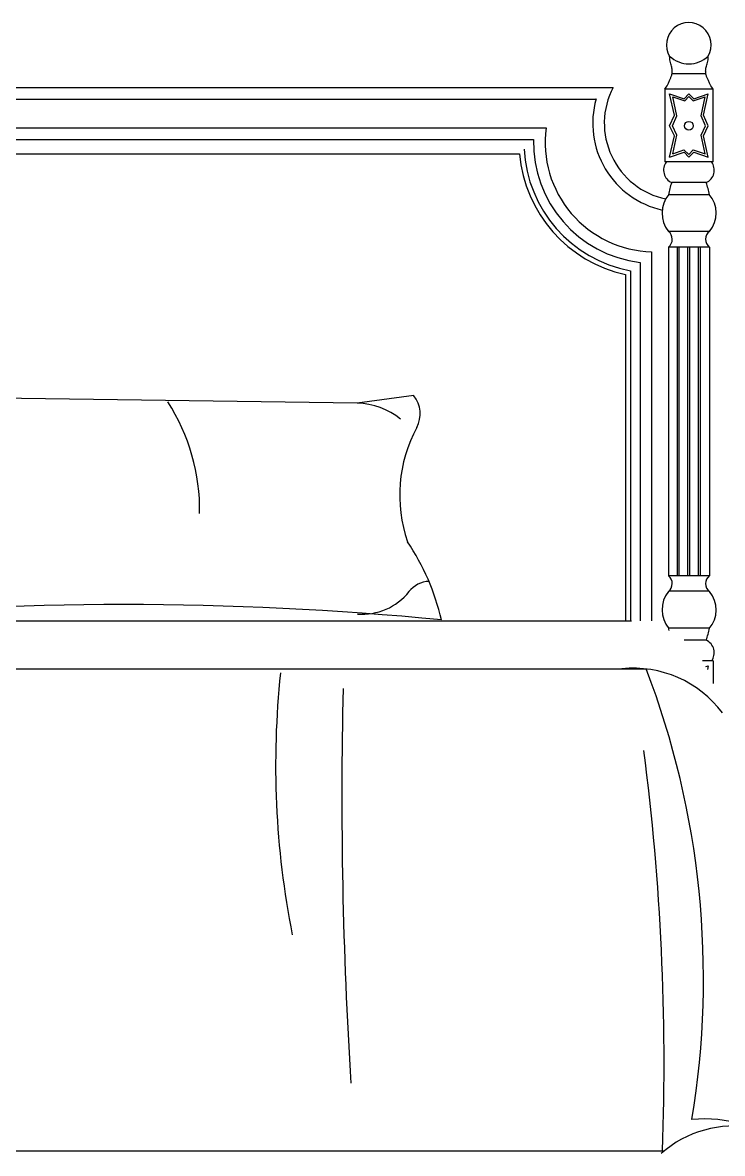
# Model space of a CAD drawing. Header units: millimetres. Extents: x 6388 to 59789, y -18725 to 8137.
# Drawn here: x 57820 to 58546, y 4342 to 5515 of the extents above; entities that cross this region are included whole.
import ezdxf

# ---------------------------------------------------------------- set-up
doc = ezdxf.new("R2010")
doc.units = ezdxf.units.MM

# ---------------------------------------------------------------- blocks, each defined once
blk = doc.blocks.new('A$C0AF41AB5')
for p, q in [((2700.8, 1136.4), (2700.7, 1138.3)), ((2740.7, 1136.4), (2740.7, 1138.3)), ((2700.9, 1134.6), (2700.8, 1136.4)), ((2701.2, 1133.1), (2700.9, 1134.6)), ((2701.5, 1131.6), (2701.2, 1133.1)), ((2701.8, 1130.3), (2701.5, 1131.6)), ((2702.2, 1129.1), (2701.8, 1130.3)), ((2702.5, 1127.9), (2702.2, 1129.1)), ((2702.8, 1126.8), (2702.5, 1127.9)), ((2703.1, 1125.8), (2702.8, 1126.8)), ((2738.4, 1125.8), (2738.6, 1126.8)), ((2738.6, 1126.8), (2738.9, 1127.9)), ((2738.9, 1127.9), (2739.2, 1129.1)), ((2739.2, 1129.1), (2739.6, 1130.3)), ((2739.6, 1130.3), (2739.9, 1131.6)), ((2739.9, 1131.6), (2740.2, 1133.1)), ((2740.2, 1133.1), (2740.5, 1134.6)), ((2740.5, 1134.6), (2740.7, 1136.4)), ((2701.2, 1114.4), (2701.5, 1115.1)), ((2701.5, 1115.1), (2701.8, 1115.8)), ((2701.8, 1115.8), (2702.1, 1116.5)), ((2702.1, 1116.5), (2702.4, 1117.2)), ((2702.4, 1117.2), (2702.6, 1118)), ((2702.6, 1118), (2702.9, 1118.7)), ((2702.9, 1118.7), (2703.1, 1119.5)), ((2703.2, 1124.8), (2703.1, 1125.8)), ((2703.1, 1119.5), (2703.2, 1120.3)), ((2738.3, 1119.8), (2703.1, 1119.8)), ((2703.3, 1123.8), (2703.2, 1124.8)), ((2703.2, 1120.3), (2703.3, 1121.1)), ((2703.4, 1122.9), (2703.3, 1123.8)), ((2703.3, 1121.1), (2703.4, 1122)), ((2703.4, 1122), (2703.4, 1122.9)), ((2738, 1122.9), (2738.1, 1123.8)), ((2738.1, 1122), (2738, 1122.9)), ((2738.1, 1123.8), (2738.2, 1124.8)), ((2738.1, 1121.1), (2738.1, 1122)), ((2738.2, 1120.3), (2738.1, 1121.1)), ((2738.2, 1124.8), (2738.4, 1125.8)), ((2738.4, 1119.5), (2738.2, 1120.3)), ((2738.6, 1118.7), (2738.4, 1119.5)), ((2738.8, 1118), (2738.6, 1118.7)), ((2739.1, 1117.2), (2738.8, 1118)), ((2739.4, 1116.5), (2739.1, 1117.2)), ((2739.7, 1115.8), (2739.4, 1116.5)), ((2740, 1115.1), (2739.7, 1115.8)), ((2740.3, 1114.4), (2740, 1115.1)), ((958.1, 1105.8), (2641.9, 1105.8)), ((2695.7, 1104.1), (2697, 1106)), ((2695.7, 1104.1), (2695.7, 1028.6)), ((2745.7, 1104.1), (2695.7, 1104.1)), ((2697, 1106), (2698, 1107.6)), ((2698, 1107.6), (2698.8, 1108.9)), ((2698.8, 1108.9), (2699.4, 1110.1)), ((2699.4, 1110.1), (2699.9, 1111.2)), ((2699.9, 1111.2), (2700.3, 1112.1)), ((2700.3, 1112.1), (2700.6, 1112.9)), ((2700.6, 1112.9), (2700.9, 1113.6)), ((2700.9, 1113.6), (2701.2, 1114.4)), ((2740.6, 1113.6), (2740.3, 1114.4)), ((2740.9, 1112.9), (2740.6, 1113.6)), ((2741.2, 1112.1), (2740.9, 1112.9)), ((2741.6, 1111.2), (2741.2, 1112.1)), ((2742, 1110.1), (2741.6, 1111.2)), ((2742.7, 1108.9), (2742, 1110.1)), ((2743.4, 1107.6), (2742.7, 1108.9)), ((2744.5, 1106), (2743.4, 1107.6)), ((2745.7, 1104.1), (2744.5, 1106)), ((2745.7, 1028.6), (2745.7, 1104.1)), ((1891.6, 1093.8), (2624.3, 1093.8)), ((2705.7, 1077), (2700.7, 1099.1)), ((2700.7, 1099.1), (2715.7, 1094.1)), ((2708, 1076.5), (2703.9, 1096)), ((2703.9, 1096), (2716.3, 1091.8)), ((2715.7, 1094.1), (2720.7, 1099.1)), ((2716.3, 1091.8), (2720.7, 1096.3)), ((2720.7, 1099.1), (2725.7, 1094.1)), ((2720.7, 1096.3), (2725.2, 1091.8)), ((2725.2, 1091.8), (2737.6, 1096)), ((2725.7, 1094.1), (2740.7, 1099.1)), ((2733.4, 1076.5), (2737.6, 1096)), ((2735.7, 1077), (2740.7, 1099.1)), ((2700.7, 1066.1), (2705.7, 1077)), ((2703.5, 1066.1), (2708, 1076.5)), ((2737.9, 1066.1), (2733.4, 1076.5)), ((2740.7, 1066.1), (2735.7, 1077)), ((1891.6, 1063.8), (2572.5, 1063.8)), ((2705.7, 1055.7), (2700.7, 1066.1)), ((2708, 1056.2), (2703.5, 1066.1)), ((2703.9, 1036.8), (2708, 1056.2)), ((2733.4, 1056.2), (2737.9, 1066.1)), ((2737.6, 1036.8), (2733.4, 1056.2)), ((2735.7, 1055.7), (2740.7, 1066.1)), ((1891.6, 1051.8), (2559.5, 1051.8)), ((2700.7, 1033.6), (2705.7, 1055.7)), ((2740.7, 1033.6), (2735.7, 1055.7)), ((1055, 1036.8), (2545, 1036.8)), ((2700.7, 1033.6), (2715.7, 1038.6)), ((2703.9, 1036.8), (2715.4, 1041)), ((2715.4, 1041), (2720.7, 1036.4)), ((2715.7, 1038.6), (2720.7, 1033.6)), ((2720.7, 1036.4), (2725.2, 1041.2)), ((2720.7, 1033.6), (2725.7, 1038.6)), ((2725.2, 1041.2), (2737.6, 1036.8)), ((2725.7, 1038.6), (2740.7, 1033.6)), ((2745.7, 1028.6), (2695.7, 1028.6)), ((2738.6, 1007.1), (2702.8, 1007.1)), ((2742, 994.5), (2699.4, 994.5)), ((2699.8, 956.2), (2699.8, 956.2)), ((2741.6, 956.2), (2699.8, 956.2)), ((2699.5, 940.2), (2699.5, 599.2)), ((2741.9, 940.2), (2699.5, 940.2)), ((2708.7, 599.2), (2708.7, 940.2)), ((2710.7, 599.2), (2710.7, 940.2)), ((2719.7, 599.2), (2719.7, 940.2)), ((2721.7, 599.2), (2721.7, 940.2)), ((2730.7, 599.2), (2730.7, 940.2)), ((2732.7, 599.2), (2732.7, 940.2)), ((2741.9, 940.2), (2741.9, 599.2)), ((2682, 935.4), (2682, 552.5)), ((2660, 915.7), (2660, 552.5)), ((2670, 924.3), (2670, 552.5)), ((2655, 911.6), (2655, 552.5)), ((2376.6, 778.2), (1800, 786.1)), ((2435.3, 786.1), (2376.6, 778.2)), ((2741.9, 599.2), (2699.5, 599.2)), ((2699.8, 583.2), (2699.8, 583.2)), ((2741.6, 583.2), (2699.8, 583.2)), ((938.8, 552.5), (2661.2, 552.5)), ((2742, 544.9), (2699.4, 544.9)), ((2738.6, 532.3), (2715.6, 532.3)), ((2745.7, 510.8), (2734.9, 510.8)), ((2738.4, 505), (2740.7, 505.8)), ((2740.7, 505.8), (2739.9, 502.1)), ((2745.7, 510.8), (2745.7, 487.5)), ((923.6, 502.5), (2676.4, 502.5)), ((905.2, 2.5), (2694.8, 2.5))]:
    blk.add_line(p, q)
blk.add_circle((2720.7, 1066.1), 4.54)
for centre, radius, start, end in [((2720.6, 1149.9), 23.2, 329.8574, 210.8578), ((2720.7, 1158.8), 28.6, 225.6826, 314.3174), ((2713.2, 1068.7), 80.3, 152.4682, 258.1032), ((2713.2, 1068.7), 92.3, 164.2028, 257.4438), ((2684.9, 1048.8), 113.4, 172.3776, 268.5528), ((2684.9, 1048.8), 125.4, 178.6102, 263.1924), ((2684.9, 1048.8), 140.4, 184.8862, 257.7187), ((2684.9, 1048.8), 135.4, 182.9459, 259.4183), ((2708.5, 1020), 14.1, 142.6054, 246.3057), ((2732.9, 1020), 14.1, 293.6943, 37.3946), ((2762.1, 984.3), 63.5, 158.9346, 170.695), ((2679.3, 984.3), 63.5, 9.26, 21.0654), ((2723.8, 975.4), 30.9, 141.0559, 217.8029), ((2719.7, 975.5), 29.3, 319.6564, 41.4848), ((2692.9, 948.3), 10.5, 309.2357, 51.4159), ((2748.5, 948.3), 10.5, 128.5841, 230.7643), ((2411.8, 767.3), 30.1, 331.8887, 38.5107), ((2005.2, 667.2), 207.9, 359.0781, 32.7746), ((2375.6, 706.3), 71.9, 50.4139, 89.1785), ((2568.5, 683), 147.9, 151.6771, 199.1391), ((2225.5, 498), 244.8, 13.0882, 33.877), ((2692.9, 591.1), 10.5, 308.5841, 50.7643), ((2748.5, 591.1), 10.5, 129.2357, 231.4159), ((2452.1, 565.6), 27.8, 92.2138, 141.7528), ((2381.6, 621.7), 62.4, 265.6534, 321.3997), ((2723.8, 564), 30.9, 142.1971, 218.9441), ((2719.7, 563.9), 29.3, 318.5152, 40.3436), ((2134.3, -2873.6), 3442.9, 84.5038, 95.4962), ((2762.1, 555.1), 63.5, 189.305, 191.471), ((2679.3, 555.1), 63.5, 338.9346, 350.74), ((2732.9, 519.4), 14.1, 322.6054, 66.3057), ((3200.4, 402.8), 908.5, 173.9593, 191.1756), ((2663, 387.7), 115.6, 36.8969, 95.862), ((1838.5, 181.4), 897.3, 350.6263, 20.9721), ((7069, 370.7), 4708.4, 178.6429, 183.6292), ((176.8, 93.7), 2518.1, 357.9259, 7.4013), ((2736.1, -119.1), 154.8, 54.8864, 94.5352), ((2767.8, -86.6), 115.1, 80.0441, 131.2494)]:
    blk.add_arc(centre, radius, start, end)

msp = doc.modelspace()

# ---------------------------------------------------------------- block references
msp.add_blockref('A$C0AF41AB5', (55790.4, 4342.2))

doc.saveas('drawing.dxf')
